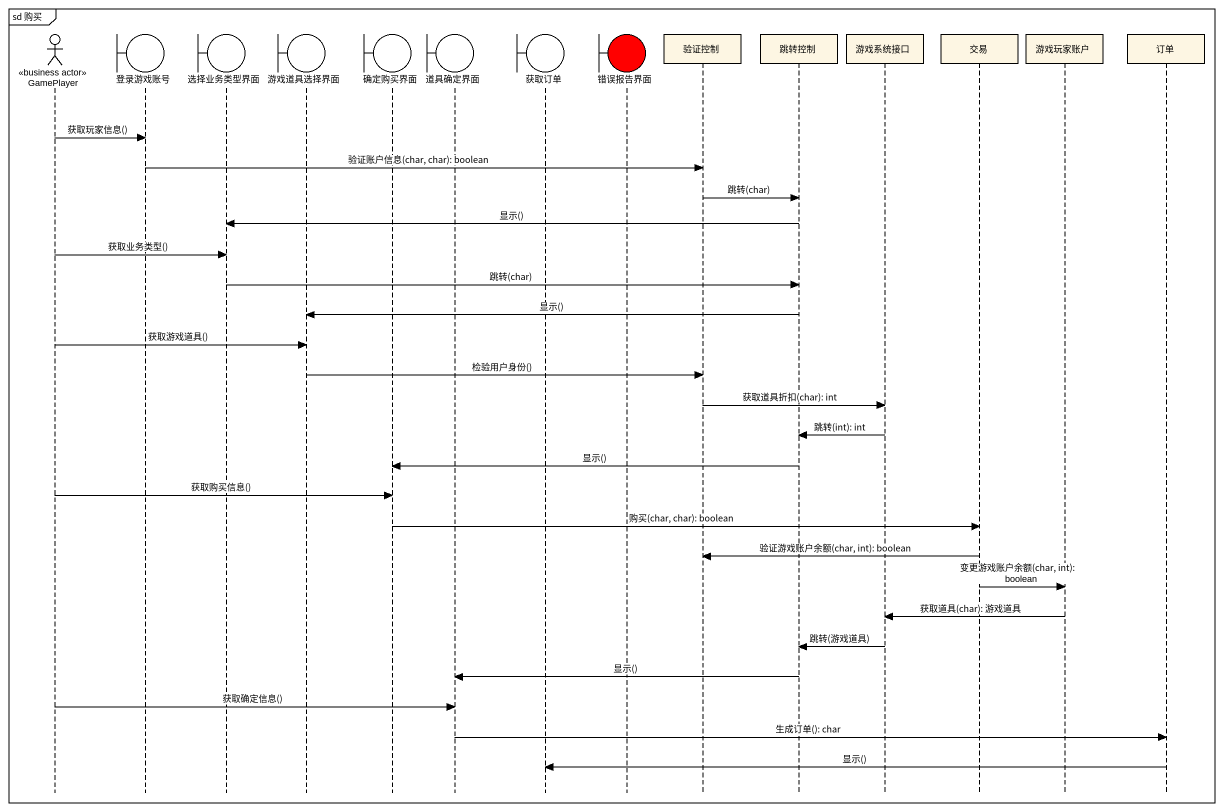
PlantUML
@startuml
mainframe sd 购买
hide footbox
actor GamePlayer <<business actor>>
boundary 登录游戏账号
boundary 选择业务类型界面
boundary 游戏道具选择界面
boundary 确定购买界面
boundary 道具确定界面
boundary 获取订单
boundary 错误报告界面 #FF0000
participant 验证控制
participant 跳转控制
participant 游戏系统接口
participant 交易
participant 游戏玩家账户
participant 订单

GamePlayer -> 登录游戏账号 : 获取玩家信息()
登录游戏账号 -> 验证控制 : 验证账户信息(char, char): boolean
验证控制 -> 跳转控制 : 跳转(char)
跳转控制 -> 选择业务类型界面 : 显示()
GamePlayer -> 选择业务类型界面 : 获取业务类型()
选择业务类型界面 -> 跳转控制 : 跳转(char)
跳转控制 -> 游戏道具选择界面 : 显示()
GamePlayer -> 游戏道具选择界面 : 获取游戏道具()
游戏道具选择界面 -> 验证控制 : 检验用户身份()
验证控制 -> 游戏系统接口 : 获取道具折扣(char): int
游戏系统接口 -> 跳转控制 : 跳转(int): int
跳转控制 -> 确定购买界面 : 显示()
GamePlayer -> 确定购买界面 : 获取购买信息()
确定购买界面 -> 交易 : 购买(char, char): boolean
交易 -> 验证控制 : 验证游戏账户余额(char, int): boolean
交易 -> 游戏玩家账户 : 变更游戏账户余额(char, int): boolean
游戏玩家账户 -> 游戏系统接口 : 获取道具(char): 游戏道具
游戏系统接口 -> 跳转控制 : 跳转(游戏道具)
跳转控制 -> 道具确定界面 : 显示()
GamePlayer -> 道具确定界面 : 获取确定信息()
道具确定界面 -> 订单 : 生成订单(): char
订单 -> 获取订单 : 显示()
@enduml
